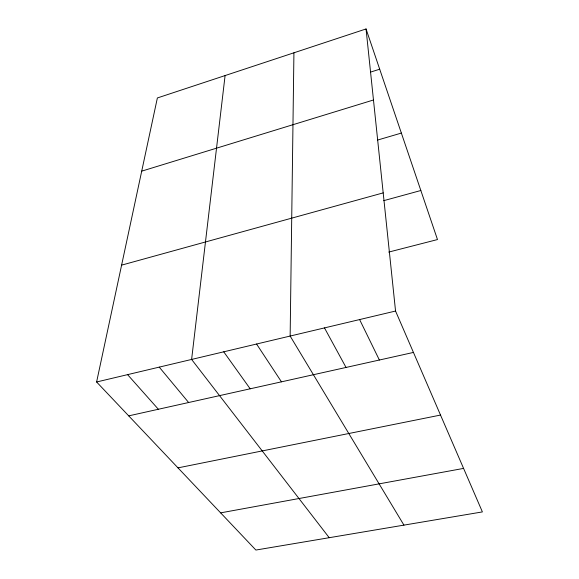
<?xml version="1.0" encoding="UTF-8"?>
<svg xmlns="http://www.w3.org/2000/svg" width="579" height="579" viewBox="0 0 579 579"><rect width="100%" height="100%" fill="white"/><g stroke="black" fill="none" stroke-linecap="round" stroke-linejoin="round"><path stroke-width="0.87" d="M293.929 52.805L290.144 336.059L403.939 525.124M225.093 75.567L191.613 359.443L329.219 537.703M366.044 28.95L395.551 311.039L482.394 511.916L255.882 550.05L96.606 381.988L157.372 97.96L366.044 28.95L437.485 239.561L388.683 252.097M370.451 72.129L379.701 69.205M141.717 171.145L373.477 99.986M377.559 140.067L401.363 133.076M121.604 265.139L383.197 192.879M383.732 200.66L420.839 190.505M96.606 381.988L395.551 311.039M128.712 415.867L413.449 352.43M177.992 467.868L440.525 415.063M220.635 512.864L463.584 468.404M127.583 374.635L158.364 409.259M159.239 367.122L188.638 402.514M223.733 351.815L250.186 388.806M256.569 344.027L281.466 381.836M324.479 327.909L346.039 367.448M359.61 319.572L379.375 360.015"/></g></svg>
